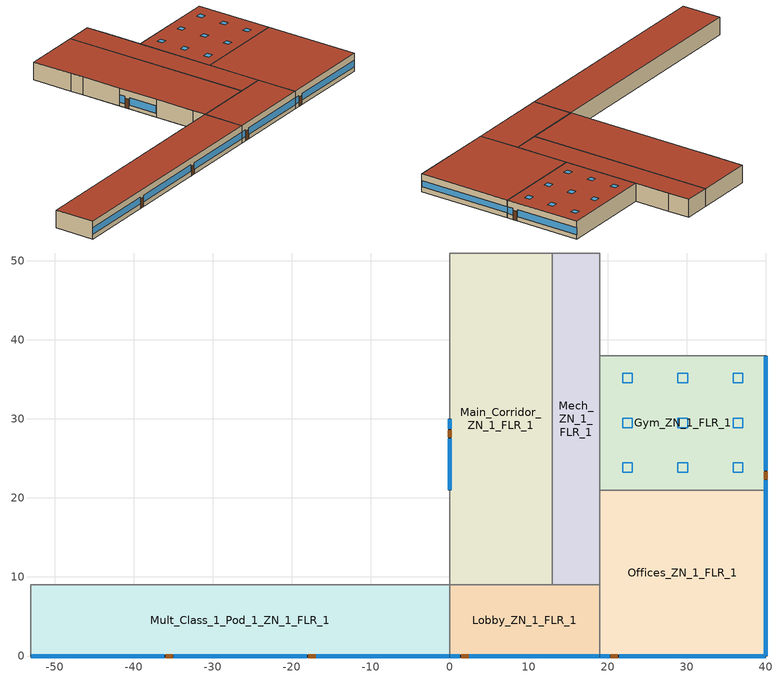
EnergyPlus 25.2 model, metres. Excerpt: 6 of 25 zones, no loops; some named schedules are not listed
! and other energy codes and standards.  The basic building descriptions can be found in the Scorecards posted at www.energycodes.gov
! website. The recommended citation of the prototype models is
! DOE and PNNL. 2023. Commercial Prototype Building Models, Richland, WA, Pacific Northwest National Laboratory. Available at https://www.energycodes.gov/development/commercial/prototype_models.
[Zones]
Mult_Class_1_Pod_1_ZN_1_FLR_1
 floor ground (Mult_Class_1_Pod_1_ZN_1_FLR_1_Floor_Ffactor): -53,9 0,9 0,0 -53,0 z0
 wall outside (nonres_ext_wall_grd): -53,0 0,0 z0:4
 wall to Lobby_ZN_1_FLR_1 (int_wall): 0,0 0,9 z0:4
 wall to Corridor_Pod_1_ZN_1_FLR_1 (int_wall): 0,9 -53,9 z0:4
 wall to Corner_Class_1_Pod_1_ZN_1_FLR_1 (int_wall): -53,9 -53,0 z0:4
 window (NonresWindow_U_0.369_SHGC_0.357): -52.95,0 -36.13,0 / -34.91,0 -18.09,0 / -16.87,0 -0.05,0 z1.03:2.5
 door (Swinging Door_con): -35.94,0 -35.02,0 / -17.88,0 -16.97,0 z0:2.13
 roof outside (nonres_roof): -53,0 0,0 0,9 -53,9 z4
Main_Corridor_ZN_1_FLR_1
 floor ground (Main_Corridor_ZN_1_FLR_1_Floor_Ffactor): 0,51 13,51 13,9 0,9 z0
 wall outside (nonres_ext_wall_grd): 0,30 0,21 z0:4
 wall to Lobby_ZN_1_FLR_1 (int_wall): 0,9 13,9 z0:4
 wall to Mech_ZN_1_FLR_1 (int_wall): 13,9 13,51 z0:4
 wall to Bath_ZN_1_FLR_1 (int_wall): 13,51 0,51 z0:4
 wall to Mult_Class_2_Pod_2_ZN_1_FLR_1 (int_wall): 0,51 0,42 z0:4
 wall to Corridor_Pod_2_ZN_1_FLR_1 (int_wall): 0,42 0,39 z0:4
 wall to Mult_Class_1_Pod_2_ZN_1_FLR_1 (int_wall): 0,39 0,30 z0:4
 wall to Mult_Class_2_Pod_1_ZN_1_FLR_1 (int_wall): 0,21 0,12 z0:4
 wall to Corridor_Pod_1_ZN_1_FLR_1 (int_wall): 0,12 0,9 z0:4
 window (NonresWindow_U_0.369_SHGC_0.357): 0,29.95 0,28.73 / 0,27.51 0,21.05 z0.88:2.52
 door (Swinging Door_con): 0,28.58 0,27.67 z0:2.13
 roof outside (nonres_roof): 0,9 13,9 13,51 0,51 z4
Lobby_ZN_1_FLR_1
 floor ground (Lobby_ZN_1_FLR_1_Floor_Ffactor): 0,9 19,9 19,0 0,0 z0
 wall outside (nonres_ext_wall_grd): 0,0 19,0 z0:4
 wall to Offices_ZN_1_FLR_1 (int_wall): 19,0 19,9 z0:4
 wall to Mech_ZN_1_FLR_1 (int_wall): 19,9 13,9 z0:4
 window (NonresWindow_U_0.369_SHGC_0.357): 0.05,0 1.27,0 / 2.49,0 18.95,0 z1:2.51
 door (Swinging Door_con): 1.5,0 2.41,0 z0:2.13
 roof outside (nonres_roof): 0,0 19,0 19,9 0,9 z4
Mech_ZN_1_FLR_1
 floor adiabatic (Mech_ZN_1_FLR_1_Floor_Ffactor): 13,51 19,51 19,9 13,9 z0
 wall to Offices_ZN_1_FLR_1 (int_wall): 19,9 19,21 z0:4
 wall to Gym_ZN_1_FLR_1 (int_wall): 19,21 19,38 z0:4
 wall to Kitchen_ZN_1_FLR_1 (int_wall): 19,38 19,46 z0:4
 wall to Cafeteria_ZN_1_FLR_1 (int_wall): 19,46 19,51 z0:4
 wall to Bath_ZN_1_FLR_1 (int_wall): 19,51 13,51 z0:4
 roof outside (nonres_roof): 13,9 19,9 19,51 13,51 z4
Offices_ZN_1_FLR_1
 floor ground (Offices_ZN_1_FLR_1_Floor_Ffactor): 19,21 40,21 40,0 19,0 z0
 wall outside (nonres_ext_wall_grd): 19,0 40,0 40,21 z0:4
 wall to Gym_ZN_1_FLR_1 (int_wall): 40,21 19,21 z0:4
 window (NonresWindow_U_0.369_SHGC_0.357): 40,0.05 40,20.95 z1.1:2.51; 19.05,0 20.27,0 / 21.49,0 39.95,0 z1.01:2.51
 door (Swinging Door_con): 20.39,0 21.3,0 z0:2.13
 roof outside (nonres_roof): 19,0 40,0 40,21 19,21 z4
Gym_ZN_1_FLR_1
 floor ground (Gym_ZN_1_FLR_1_Floor_Ffactor): 19,38 40,38 40,21 19,21 z0
 wall outside (nonres_ext_wall_grd): 40,21 40,38 z0:4
 wall to Kitchen_ZN_1_FLR_1 (int_wall): 40,38 19,38 z0:4
 window (NonresWindow_U_0.369_SHGC_0.357): 40,21.05 40,22.27 / 40,23.49 40,37.95 z0.99:2.51
 door (Swinging Door_con): 40,22.38 40,23.3 z0:2.13
 roof outside (nonres_roof): 19,21 40,21 40,38 19,38 z4
 skylight (NonresSkylight_U_0.5_SHGC_0.4): 21.89,23.22 23.11,23.22 23.11,24.44 21.89,24.44 z4; 28.89,23.22 30.11,23.22 30.11,24.44 28.89,24.44 z4; 35.89,23.22 37.11,23.22 37.11,24.44 35.89,24.44 z4; 21.89,28.89 23.11,28.89 23.11,30.11 21.89,30.11 z4; 28.89,28.89 30.11,28.89 30.11,30.11 28.89,30.11 z4; 35.89,28.89 37.11,28.89 37.11,30.11 35.89,30.11 z4; 21.89,34.56 23.11,34.56 23.11,35.78 21.89,35.78 z4; 28.89,34.56 30.11,34.56 30.11,35.78 28.89,35.78 z4; 35.89,34.56 37.11,34.56 37.11,35.78 35.89,35.78 z4
[Building]
SchoolPrimary: North Axis {deg}=0; Terrain=City; Loads Convergence Tolerance Value {W}=0.04; Temperature Convergence Tolerance Value {deltaC}=0.2; Solar Distribution=FullInteriorAndExterior; Maximum Number of Warmup Days=50; Minimum Number of Warmup Days=6
[Site:Location]
Site:Location=Albuquerque.Intl.Sunport_NM_USA WMO=723650; Latitude {N+ S-}=35.04; Longitude {W- E+}=-106.62; Time Zone Relative to GMT {GMT+/-}=-7; Elevation {m}=1620
[SizingPeriod:DesignDay] Day of Month=21; Dry-Bulb Temperature Range Modifier Type=DefaultMultipliers; Humidity Condition Type=Wetbulb; Barometric Pressure {Pa}=83318; Rain {Yes/No}=No; Snow on ground {Yes/No}=No; Daylight Savings Time Indicator=No
Name | Month | Day Type | Maximum Dry-Bulb Temperature {C} | Daily Dry-Bulb Temperature Range {C} | Wetbulb at Maximum Dry-Bulb {C} | Wind Speed {m/s} design conditions vs. traditional 6.71 m/s (15 mph) | Wind Direction {Degrees; N=0, S=180} | Solar Model Indicator | Clearness {0.0 to 1.1} | Wind Speed {m/s} design conditions vs. traditional 3.35 m/s (7mph) | ASHRAE Clear Sky Optical Depth for Beam Irradiance (taub) | ASHRAE Clear Sky Optical Depth for Diffuse Irradiance (taud)
Albuquerque.Intl.Sunport_NM_USA Ann Htg 99.6% Condns DB | 12 | WinterDesignDay | -7.9 | 0 | -7.9 | 3.2 | 0 | ASHRAEClearSky | 0
Albuquerque.Intl.Sunport_NM_USA Ann Clg .4% Condns DB=>MWB | 7 | SummerDesignDay | 35.1 | 13.5 | 15.7 |  | 220 | ASHRAETau |  | 4.4 | 0.463 | 1.887
[Site:WaterMainsTemperature]
Calculation Method=Correlation; Annual average outdoor air temperature {C}=13.6333; Maximum difference in monthly average outdoor air temperatures {C}=23.5
[Site:GroundTemperature:FCfactorMethod]
January Ground Temperature {C}=13.7; February Ground Temperature {C}=7; March Ground Temperature {C}=2.1; April Ground Temperature {C}=2.6; May Ground Temperature {C}=4.3; June Ground Temperature {C}=8.8; July Ground Temperature {C}=13.9; August Ground Temperature {C}=17.8; September Ground Temperature {C}=23.2; October Ground Temperature {C}=25.6; November Ground Temperature {C}=24.1; December Ground Temperature {C}=20.5
[Material:NoMass]
Opaque Door panel_con: MediumRough, 0.475973, 0.9, 0.7, 0.7
Nonres_Roof_Insulation: MediumSmooth, 5.30668, 0.9, 0.7, 0.7
Nonres_Exterior_Wall_Insulation_grd: MediumSmooth, 1.20316, 0.9, 0.7, 0.7
[Construction]
Swinging Door_con: Opaque Door panel_con
InteriorFurnishings: Std Wood 6inch
int_wall: G01 13mm gypsum board, G01 13mm gypsum board
nonres_roof: F13 Built-up roofing, Nonres_Roof_Insulation, F08 Metal surface
nonres_ext_wall_grd: F07 25mm stucco, G01 16mm gypsum board, Nonres_Exterior_Wall_Insulation_grd, G01 16mm gypsum board
NonresWindow_U_0.369_SHGC_0.357: Nonres Window Glazing Layer
NonresSkylight_U_0.5_SHGC_0.4: Nonres Skylight Glazing Layer
[Material]
Name | Roughness | Thickness {m} | Conductivity {W/m-K} | Density {kg/m3} | Specific Heat {J/kg-K} | Thermal Absorptance | Solar Absorptance | Visible Absorptance | Absorptance:Thermal | Absorptance:Solar | Absorptance:Visible
Std Wood 6inch | MediumSmooth | 0.15 | 0.12 | 540 | 1210 | 0.9 | 0.7 | 0.7
F07 25mm stucco | Smooth | 0.0254 | 0.72 | 1856 | 840 | 0.9 | 0.7 | 0.7
F08 Metal surface | Smooth | 0.0008 | 45.28 | 7824 | 500
F13 Built-up roofing | Rough | 0.0095 | 0.16 | 1120 | 1460 |  |  |  | 0.9 | 0.77
G01 13mm gypsum board | Smooth | 0.0127 | 0.16 | 800 | 1090 |  |  |  | 0.9 | 0.7 | 0.5
G01 16mm gypsum board | MediumSmooth | 0.0159 | 0.16 | 800 | 1090
[WindowMaterial:SimpleGlazingSystem]
Name | U-Factor {W/m2-K} | Solar Heat Gain Coefficient | Visible Transmittance
Nonres Window Glazing Layer | 2.09528 | 0.357 | 0.3927
Nonres Skylight Glazing Layer | 2.83913 | 0.4 | 0.4
[Construction:FfactorGroundFloor] F-Factor {W/m-K}=0.90012
Name | Area {m2} | PerimeterExposed {m}
Mult_Class_1_Pod_1_ZN_1_FLR_1_Floor_Ffactor | 477 | 53
Main_Corridor_ZN_1_FLR_1_Floor_Ffactor | 546 | 9
Lobby_ZN_1_FLR_1_Floor_Ffactor | 171 | 19
Mech_ZN_1_FLR_1_Floor_Ffactor | 252 | 0
Offices_ZN_1_FLR_1_Floor_Ffactor | 441 | 42
Gym_ZN_1_FLR_1_Floor_Ffactor | 357 | 17
[Zone] Type=1; Multiplier=1; Ceiling Height {m}=4; Floor Area {m2}=autocalculate; Part of Total Floor Area=Yes
Name | Volume {m3}
Mult_Class_1_Pod_1_ZN_1_FLR_1 | 1908
Main_Corridor_ZN_1_FLR_1 | 2184
Lobby_ZN_1_FLR_1 | 684
Mech_ZN_1_FLR_1 | 1008
Offices_ZN_1_FLR_1 | 1764
Gym_ZN_1_FLR_1 | 1428
[InternalMass] Construction=InteriorFurnishings
Name | Zone or ZoneList | Surface Area {m2}
Mult_Class_1_Pod_1_ZN_1_FLR_1_InternalMass_1 | Mult_Class_1_Pod_1_ZN_1_FLR_1 | 954
Main_Corridor_ZN_1_FLR_1_InternalMass_1 | Main_Corridor_ZN_1_FLR_1 | 1092
Lobby_ZN_1_FLR_1_InternalMass_1 | Lobby_ZN_1_FLR_1 | 342
Mech_ZN_1_FLR_1_InternalMass_1 | Mech_ZN_1_FLR_1 | 504
Offices_ZN_1_FLR_1_InternalMass_1 | Offices_ZN_1_FLR_1 | 882
Gym_ZN_1_FLR_1_InternalMass_1 | Gym_ZN_1_FLR_1 | 714
[People] Fraction Radiant=0.3; Sensible Heat Fraction=AUTOCALCULATE; Activity Level Schedule=ACTIVITY_SCH; Enable ASHRAE 55 Comfort Warnings=No; Mean Radiant Temperature Calculation Type=EnclosureAveraged; Work Efficiency Schedule=WORK_EFF_SCH; Clothing Insulation Calculation Method=ClothingInsulationSchedule; Clothing Insulation Schedule=CLOTHING_SCH; Air Velocity Schedule=AIR_VELO_SCH; Thermal Comfort Model 1 Type=FANGER
Name | Zone or ZoneList or Space or SpaceList | Number of People Schedule | Number of People Calculation Method | Floor Area per Person {m2/person} | Number of People
Mult_Class_1_Pod_1_ZN_1_FLR_1 | Mult_Class_1_Pod_1_ZN_1_FLR_1 | BLDG_OCC_SCH | Area/Person | 3.716
Mech_ZN_1_FLR_1 | Mech_ZN_1_FLR_1 | BLDG_OCC_SCH | People |  | 4.069
Offices_ZN_1_FLR_1 | Offices_ZN_1_FLR_1 | BLDG_OCC_SCH_Offices_w_SB | Area/Person | 18.579
Gym_ZN_1_FLR_1 | Gym_ZN_1_FLR_1 | BLDG_OCC_SCH_Gym | Area/Person | 3.096
MAIN_CORRIDOR_ZN_1_FLR_1 | MAIN_CORRIDOR_ZN_1_FLR_1 | BLDG_OCC_SCH | People |  | 29.388
LOBBY_ZN_1_FLR_1 | LOBBY_ZN_1_FLR_1 | BLDG_OCC_SCH | People |  | 18.408
[Lights] Design Level Calculation Method=Watts/Area; Return Air Fraction=0; Fraction Radiant=0.37; Fraction Visible=0.2; Fraction Replaceable=1; Return Air Fraction Calculated from Plenum Temperature=No
Name | Zone or ZoneList or Space or SpaceList | Schedule | Watts per Zone Floor Area {W/m2}
Mult_Class_1_Pod_1_ZN_1_FLR_1_Lights | Mult_Class_1_Pod_1_ZN_1_FLR_1 | ltg_sch_classroom | 7.42257
Main_Corridor_ZN_1_FLR_1_Lights | Main_Corridor_ZN_1_FLR_1 | ltg_sch_corridor | 4.289247
Lobby_ZN_1_FLR_1_Lights | Lobby_ZN_1_FLR_1 | ltg_sch_lobby | 7.750008
Mech_ZN_1_FLR_1_Lights | Mech_ZN_1_FLR_1 | ltg_sch_mechanical | 6.878133
Offices_ZN_1_FLR_1_Lights | Offices_ZN_1_FLR_1 | ltg_sch_office | 6.357204
Gym_ZN_1_FLR_1_Lights | Gym_ZN_1_FLR_1 | ltg_sch_gym | 7.188129
[ElectricEquipment] Schedule=BLDG_EQUIP_SCH; Design Level Calculation Method=EquipmentLevel; Fraction Latent=0; Fraction Radiant=0.5; Fraction Lost=0
Name | Zone or ZoneList or Space or SpaceList | Design Level {W}
Mult_Class_1_Pod_1_ZN_1_FLR_1_PlugMisc_Equip | Mult_Class_1_Pod_1_ZN_1_FLR_1 | 7155
Main_Corridor_ZN_1_FLR_1_PlugMisc_Equip | Main_Corridor_ZN_1_FLR_1 | 2184
Lobby_ZN_1_FLR_1_PlugMisc_Equip | Lobby_ZN_1_FLR_1 | 684
Mech_ZN_1_FLR_1_PlugMisc_Equip | Mech_ZN_1_FLR_1 | 2520
Offices_ZN_1_FLR_1_PlugMisc_Equip | Offices_ZN_1_FLR_1 | 4762.8
Gym_ZN_1_FLR_1_PlugMisc_Equip | Gym_ZN_1_FLR_1 | 1785
[ZoneInfiltration:DesignFlowRate] Temperature Term Coefficient=0; Velocity Squared Term Coefficient=0
Name | Zone or ZoneList | Schedule | Design Flow Rate Calculation Method | Flow per Exterior Surface Area {m3/s-m2} | Constant Term Coefficient | Velocity Term Coefficient | Design Flow Rate {m3/s}
Mult_Class_1_Pod_1_ZN_1_FLR_1_Infiltration | Mult_Class_1_Pod_1_ZN_1_FLR_1 | INFIL_SCH_PNNL | Flow/ExteriorWallArea | 0.000569572 | 0 | 0.224
Main_Corridor_ZN_1_FLR_1_Infiltration | Main_Corridor_ZN_1_FLR_1 | INFIL_SCH_PNNL | Flow/ExteriorWallArea | 0.000569572 | 0 | 0.224
Lobby_ZN_1_FLR_1_Infiltration | Lobby_ZN_1_FLR_1 | INFIL_SCH_PNNL | Flow/ExteriorWallArea | 0.000569572 | 0 | 0.224
Lobby_ZN_1_FLR_1_Door_Infiltration | Lobby_ZN_1_FLR_1 | INFIL_Door_Opening_SCH | Flow/Zone |  | 1 | 0 | 3.03132
Mech_ZN_1_FLR_1_Infiltration | Mech_ZN_1_FLR_1 | INFIL_SCH_PNNL | Flow/ExteriorWallArea | 0.000569572 | 0 | 0.224
Offices_ZN_1_FLR_1_Infiltration | Offices_ZN_1_FLR_1 | INFIL_SCH_PNNL | Flow/ExteriorWallArea | 0.000569572 | 0 | 0.224
Gym_ZN_1_FLR_1_Infiltration | Gym_ZN_1_FLR_1 | INFIL_SCH_PNNL | Flow/ExteriorWallArea | 0.000569572 | 0 | 0.224
[Exterior:Lights] Control Option=AstronomicalClock
Name | Schedule | Design Level {W}
Exterior_Lights_a | Exterior_lighting_schedule_a | 172.03
Exterior_Lights_b | Exterior_lighting_schedule_b_2016 | 1343.6
Exterior_Lights_c | Exterior_lighting_schedule_c_2016 | 445.39
[SCHEDULE:COMPACT]
ltg_sch_gym: Through: 6/30, For: SummerDesignDay, Until: 24:00, 1, For: WinterDesignDay, Until: 24:00, 0, For: Weekdays, Until: 7:00, 0.16622, Until: 21:00, 0.84375, Until: 24:00, 0.16622, For: Saturday, Until: 24:00, 0.16622, For: AllOtherDays, Until: 24:00, 0.16622, Through: 9/1, For: SummerDesignDay, Until: 24:00, 1, For: WinterDesignDay, Until: 24:00, 0, For: Weekdays, Until: 8:00, 0.16622, Until: 20:00, 0.46875, Until: 24:00, 0.16622, For: Saturday, Until: 24:00, 0.16622, For: AllOtherDays, Until: 24:00, 0.16622, Through: 12/31, For: SummerDesignDay, Until: 24:00, 1, For: WinterDesignDay, Until: 24:00, 0, For: Weekdays, Until: 7:00, 0.16622, Until: 21:00, 0.84375, Until: 24:00, 0.16622, For: Saturday, Until: 24:00, 0.16622, For: AllOtherDays, Until: 24:00, 0.16622
ltg_sch_classroom: Through: 6/30, For: SummerDesignDay, Until: 24:00, 1, For: WinterDesignDay, Until: 24:00, 0, For: Weekdays, Until: 7:00, 0.12012, Until: 21:00, 0.60975, Until: 24:00, 0.12012, For: Saturday, Until: 24:00, 0.12012, For: AllOtherDays, Until: 24:00, 0.12012, Through: 9/1, For: SummerDesignDay, Until: 24:00, 1, For: WinterDesignDay, Until: 24:00, 0, For: Weekdays, Until: 8:00, 0.12012, Until: 20:00, 0.33875, Until: 24:00, 0.12012, For: Saturday, Until: 24:00, 0.12012, For: AllOtherDays, Until: 24:00, 0.12012, Through: 12/31, For: SummerDesignDay, Until: 24:00, 1, For: WinterDesignDay, Until: 24:00, 0, For: Weekdays, Until: 7:00, 0.12012, Until: 21:00, 0.60975, Until: 24:00, 0.12012, For: Saturday, Until: 24:00, 0.12012, For: AllOtherDays, Until: 24:00, 0.12012
ltg_sch_office: Through: 6/30, For: SummerDesignDay, Until: 24:00, 1, For: WinterDesignDay, Until: 24:00, 0, For: Weekdays, Until: 7:00, 0.12524, Until: 21:00, 0.63573, Until: 24:00, 0.12524, For: Saturday, Until: 24:00, 0.12524, For: AllOtherDays, Until: 24:00, 0.12524, Through: 9/1, For: SummerDesignDay, Until: 24:00, 1, For: WinterDesignDay, Until: 24:00, 0, For: Weekdays, Until: 8:00, 0.12524, Until: 20:00, 0.35318, Until: 24:00, 0.12524, For: Saturday, Until: 24:00, 0.12524, For: AllOtherDays, Until: 24:00, 0.12524, Through: 12/31, For: SummerDesignDay, Until: 24:00, 1, For: WinterDesignDay, Until: 24:00, 0, For: Weekdays, Until: 7:00, 0.12524, Until: 21:00, 0.63573, Until: 24:00, 0.12524, For: Saturday, Until: 24:00, 0.12524, For: AllOtherDays, Until: 24:00, 0.12524
ltg_sch_lobby: Through: 6/30, For: SummerDesignDay, Until: 24:00, 1, For: WinterDesignDay, Until: 24:00, 0, For: Weekdays, Until: 7:00, 0.13298, Until: 21:00, 0.675, Until: 24:00, 0.13298, For: Saturday, Until: 24:00, 0.13298, For: AllOtherDays, Until: 24:00, 0.13298, Through: 9/1, For: SummerDesignDay, Until: 24:00, 1, For: WinterDesignDay, Until: 24:00, 0, For: Weekdays, Until: 8:00, 0.13298, Until: 20:00, 0.375, Until: 24:00, 0.13298, For: Saturday, Until: 24:00, 0.13298, For: AllOtherDays, Until: 24:00, 0.13298, Through: 12/31, For: SummerDesignDay, Until: 24:00, 1, For: WinterDesignDay, Until: 24:00, 0, For: Weekdays, Until: 7:00, 0.13298, Until: 21:00, 0.675, Until: 24:00, 0.13298, For: Saturday, Until: 24:00, 0.13298, For: AllOtherDays, Until: 24:00, 0.13298
ltg_sch_mechanical: Through: 6/30, For: SummerDesignDay, Until: 24:00, 1, For: WinterDesignDay, Until: 24:00, 0, For: Weekdays, Until: 7:00, 0.1773, Until: 21:00, 0.9, Until: 24:00, 0.1773, For: Saturday, Until: 24:00, 0.1773, For: AllOtherDays, Until: 24:00, 0.1773, Through: 9/1, For: SummerDesignDay, Until: 24:00, 1, For: WinterDesignDay, Until: 24:00, 0, For: Weekdays, Until: 8:00, 0.1773, Until: 20:00, 0.5, Until: 24:00, 0.1773, For: Saturday, Until: 24:00, 0.1773, For: AllOtherDays, Until: 24:00, 0.1773, Through: 12/31, For: SummerDesignDay, Until: 24:00, 1, For: WinterDesignDay, Until: 24:00, 0, For: Weekdays, Until: 7:00, 0.1773, Until: 21:00, 0.9, Until: 24:00, 0.1773, For: Saturday, Until: 24:00, 0.1773, For: AllOtherDays, Until: 24:00, 0.1773
ltg_sch_corridor: Through: 6/30, For: SummerDesignDay, Until: 24:00, 1, For: WinterDesignDay, Until: 24:00, 0, For: Weekdays, Until: 7:00, 0.12482, Until: 21:00, 0.63359, Until: 24:00, 0.12482, For: Saturday, Until: 24:00, 0.12482, For: AllOtherDays, Until: 24:00, 0.12482, Through: 9/1, For: SummerDesignDay, Until: 24:00, 1, For: WinterDesignDay, Until: 24:00, 0, For: Weekdays, Until: 8:00, 0.12482, Until: 20:00, 0.35199, Until: 24:00, 0.12482, For: Saturday, Until: 24:00, 0.12482, For: AllOtherDays, Until: 24:00, 0.12482, Through: 12/31, For: SummerDesignDay, Until: 24:00, 1, For: WinterDesignDay, Until: 24:00, 0, For: Weekdays, Until: 7:00, 0.12482, Until: 21:00, 0.63359, Until: 24:00, 0.12482, For: Saturday, Until: 24:00, 0.12482, For: AllOtherDays, Until: 24:00, 0.12482
[Schedule:Compact]
BLDG_OCC_SCH: Through: 6/15, For: Weekdays, Until: 08:00, 0, Until: 16:00, 0.95, Until: 21:00, 0.15, Until: 24:00, 0, For: SummerDesignDay, Until: 08:00, 1e-09, Until: 16:00, 0.95, Until: 21:00, 0.15, Until: 24:00, 1e-09, For: WeekEnds WinterDesignDay Holidays AllOtherDays, Until: 24:00, 0, Through: 9/15, For: Weekdays, Until: 08:00, 0, Until: 16:00, 0.15, Until: 21:00, 0.15, Until: 24:00, 0, For: SummerDesignDay, Until: 24:00, 0.95, For: WeekEnds WinterDesignDay Holidays AllOtherDays, Until: 24:00, 0, Through: 12/31, For: Weekdays, Until: 08:00, 0, Until: 16:00, 0.95, Until: 21:00, 0.15, Until: 24:00, 0, For: SummerDesignDay, Until: 08:00, 1e-09, Until: 16:00, 0.95, Until: 21:00, 0.15, Until: 24:00, 1e-09, For: WeekEnds WinterDesignDay Holidays AllOtherDays, Until: 24:00, 0
BLDG_OCC_SCH_Offices_w_SB: Through: 6/30, For: Weekdays, Until: 01:00, 0, Until: 02:00, 0, Until: 03:00, 0, Until: 04:00, 0, Until: 05:00, 0, Until: 06:00, 0, Until: 07:00, 0, Until: 08:00, 0, Until: 09:00, 0.95, Until: 10:00, 0.95, Until: 11:00, 0.95, Until: 12:00, 0.95, Until: 13:00, 0, Until: 14:00, 0.95, Until: 15:00, 0, Until: 16:00, 0.95, Until: 17:00, 0.95, Until: 18:00, 0.15, Until: 19:00, 0.15, Until: 20:00, 0.15, Until: 21:00, 0.15, Until: 22:00, 0, Until: 23:00, 0, Until: 24:00, 0, For: SummerDesignDay, Until: 08:00, 1e-09, Until: 17:00, 0.95, Until: 21:00, 0.15, Until: 24:00, 1e-09, For: WeekEnds Holidays AllOtherDays, Until: 24:00, 0, Through: 9/1, For: Weekdays, Until: 01:00, 0, Until: 02:00, 0, Until: 03:00, 0, Until: 04:00, 0, Until: 05:00, 0, Until: 06:00, 0, Until: 07:00, 0, Until: 08:00, 0, Until: 09:00, 0.5, Until: 10:00, 0.5, Until: 11:00, 0.5, Until: 12:00, 0, Until: 13:00, 0.5, Until: 14:00, 0.5, Until: 15:00, 0, Until: 16:00, 0.5, Until: 17:00, 0.5, Until: 18:00, 0.15, Until: 19:00, 0.15, Until: 20:00, 0.15, Until: 21:00, 0.15, Until: 22:00, 0, Until: 23:00, 0, Until: 24:00, 0, For: SummerDesignDay, Until: 24:00, 0.95, For: WeekEnds Holidays AllOtherDays, Until: 24:00, 0, Through: 12/31, For: Weekdays, Until: 01:00, 0, Until: 02:00, 0, Until: 03:00, 0, Until: 04:00, 0, Until: 05:00, 0, Until: 06:00, 0, Until: 07:00, 0, Until: 08:00, 0, Until: 09:00, 0.95, Until: 10:00, 0.95, Until: 11:00, 0.95, Until: 12:00, 0.95, Until: 13:00, 0, Until: 14:00, 0.95, Until: 15:00, 0, Until: 16:00, 0.95, Until: 17:00, 0.95, Until: 18:00, 0.15, Until: 19:00, 0.15, Until: 20:00, 0.15, Until: 21:00, 0.15, Until: 22:00, 0, Until: 23:00, 0, Until: 24:00, 0, For: SummerDesignDay, Until: 08:00, 1e-09, Until: 17:00, 0.95, Until: 21:00, 0.15, Until: 24:00, 1e-09, For: WeekEnds WinterDesignDay Holidays AllOtherDays, Until: 24:00, 0
BLDG_OCC_SCH_Gym: Through: 6/30, For: Weekdays, Until: 08:00, 0, Until: 16:00, 0.35, Until: 21:00, 0.95, Until: 24:00, 0, For: SummerDesignDay, Until: 08:00, 1e-09, Until: 16:00, 0.35, Until: 21:00, 0.95, Until: 24:00, 1e-09, For: WeekEnds WinterDesignDay Holidays AllOtherDays, Until: 24:00, 0, Through: 9/1, For: Weekdays, Until: 08:00, 0, Until: 16:00, 0.35, Until: 21:00, 0.35, Until: 24:00, 0, For: SummerDesignDay, Until: 24:00, 0.95, For: WeekEnds WinterDesignDay Holidays AllOtherDays, Until: 24:00, 0, Through: 12/31, For: Weekdays, Until: 08:00, 0, Until: 16:00, 0.35, Until: 21:00, 0.95, Until: 24:00, 0, For: SummerDesignDay, Until: 08:00, 1e-09, Until: 16:00, 0.35, Until: 21:00, 0.95, Until: 24:00, 1e-09, For: WeekEnds WinterDesignDay Holidays AllOtherDays, Until: 24:00, 0
WORK_EFF_SCH: Through: 12/31, For: AllDays, Until: 24:00, 0
AIR_VELO_SCH: Through: 12/31, For: AllDays, Until: 24:00, 0.2
CLOTHING_SCH: Through: 04/30, For: AllDays, Until: 24:00, 1.1, Through: 09/30, For: AllDays, Until: 24:00, 0.6, Through: 12/31, For: AllDays, Until: 24:00, 1.1
ACTIVITY_SCH: Through: 12/31, For: AllDays, Until: 24:00, 120
